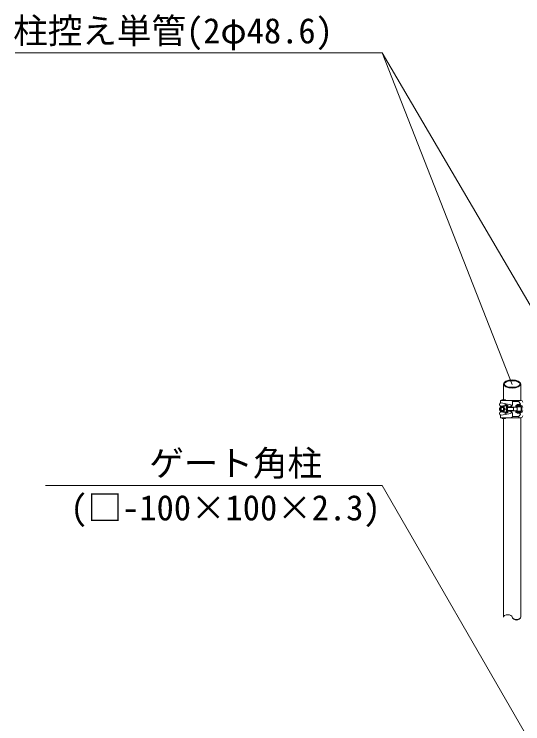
# Model space of a CAD drawing. Units: millimetres, scale not verified. Extents: x -48980 to -28855, y -14438 to 14438.
# Drawn here: x -46502 to -45090, y 6851 to 8820 of the extents above; entities that cross this region are included whole.
import ezdxf
from ezdxf.enums import TextEntityAlignment as Align

# ---------------------------------------------------------------- set-up
doc = ezdxf.new("R2010")
doc.units = ezdxf.units.MM
doc.header["$LTSCALE"] = 38
for name, color, linetype, lineweight in [('0-D_単管', 7, 'Continuous', 18), ('0-E_単管ｸﾗﾝﾌﾟ', 7, 'Continuous', 18), ('1-7_文字', 7, 'Continuous', 18)]:
    doc.layers.add(name, color=color, linetype=linetype, lineweight=lineweight)
doc.styles.add('ＭＳ ゴシック', font='')
doc.styles.get('ＭＳ ゴシック').set_extended_font_data('MS Gothic')

msp = doc.modelspace()

# ---------------------------------------------------------------- linework, layer by layer
at = {"layer": '0-D_単管'}
for p, q in [((-45143.82, 7750.5), (-45143.82, 7793.95)), ((-45095.22, 7793.95), (-45095.22, 7748.5)), ((-45095.22, 7700.5), (-45095.22, 7147.15)), ((-45143.82, 7147.15), (-45143.82, 7698.52))]:
    msp.add_line(p, q, dxfattribs=at)
msp.add_arc((-45107.38, 7151.6), 12.93, 200.078, 339.922, dxfattribs=at)
for centre, major_axis, ratio, start_param, end_param in [((-45119.53, 7793.95), (24.3, 0), 0.472425, 6.2831853, 12.5663706), ((-45119.22, 7793.95), (-22, 0), 0.417269, 3.1415927, 9.424778), ((-45131.68, 7147.15), (-12.15, 0), 0.525605, 3.1415927, 6.2831853), ((-45107.38, 7147.15), (12.15, 0), 0.525605, 3.1415927, 6.2831853)]:
    msp.add_ellipse(centre, major_axis=major_axis, ratio=ratio, start_param=start_param, end_param=end_param, dxfattribs=at)
at = {"layer": '0-E_単管ｸﾗﾝﾌﾟ'}
for p, q in [((-45146.7, 7750.5), (-45146.73, 7750.5)), ((-45146.73, 7748.57), (-45146.7, 7748.57)), ((-45138.67, 7750.5), (-45146.7, 7750.5)), ((-45100.72, 7745.3), (-45118.18, 7745.3)), ((-45118.18, 7737.02), (-45118.18, 7744.5)), ((-45095.8, 7739.6), (-45098.4, 7737.02)), ((-45145.72, 7732.5), (-45151.88, 7732.5)), ((-45151.67, 7729.5), (-45151.67, 7732.5)), ((-45143.8, 7728.8), (-45150.78, 7728.8)), ((-45143.8, 7720.2), (-45150.78, 7720.2)), ((-45138.8, 7735.52), (-45138.8, 7737.6)), ((-45130.1, 7734.5), (-45137.6, 7737.17)), ((-45116.33, 7728.8), (-45132.55, 7728.8)), ((-45116.33, 7720.2), (-45132.55, 7720.2)), ((-45121.47, 7734.55), (-45121.55, 7734.5)), ((-45103.9, 7730.52), (-45103.9, 7731.3)), ((-45097.9, 7730.52), (-45097.9, 7731.3)), ((-45093.92, 7720.5), (-45093.92, 7728.5)), ((-45092.9, 7719.5), (-45092.9, 7729.5)), ((-45145.72, 7716.5), (-45151.88, 7716.5)), ((-45146.7, 7700.5), (-45146.73, 7700.5)), ((-45138.8, 7711.43), (-45138.8, 7713.5)), ((-45130.1, 7714.5), (-45137.7, 7711.8)), ((-45121.47, 7714.48), (-45121.55, 7714.5)), ((-45118.27, 7709.77), (-45118.27, 7709.8)), ((-45118.18, 7704.53), (-45118.18, 7711.97)), ((-45100.72, 7703.73), (-45118.18, 7703.73)), ((-45095.93, 7718.5), (-45105.9, 7718.5)), ((-45097.4, 7713.02), (-45104.4, 7713.02)), ((-45103.9, 7717.7), (-45103.9, 7718.5)), ((-45101.25, 7700.5), (-45101.25, 7700.55)), ((-45095.8, 7709.4), (-45099.4, 7713.02)), ((-45097.9, 7717.7), (-45097.9, 7718.5)), ((-45146.73, 7698.6), (-45146.7, 7698.6)), ((-45138.67, 7698.52), (-45146.7, 7698.52))]:
    msp.add_line(p, q, dxfattribs=at)
for points in [[(-45123.07, 7736.5), (-45149.82, 7741.5), (-45151.88, 7741.5)], [(-45094.7, 7748.5), (-45151.67, 7748.5), (-45151.67, 7741.5)], [(-45118.25, 7744.5), (-45118.25, 7744.53), (-45118.25, 7744.55)], [(-45118.25, 7744.5), (-45118.25, 7744.48), (-45118.25, 7744.5)], [(-45089.78, 7743.5), (-45089.78, 7743.52), (-45089.78, 7743.55)], [(-45089.78, 7743.5), (-45089.78, 7743.48), (-45089.78, 7743.5)], [(-45154.7, 7737.05), (-45154.7, 7737.02), (-45154.7, 7737), (-45154.7, 7736.98), (-45154.7, 7737)], [(-45154.7, 7724.55), (-45154.7, 7724.52), (-45154.7, 7724.5), (-45154.7, 7724.48), (-45154.7, 7724.5)], [(-45144.65, 7729.5), (-45151.62, 7729.5), (-45151.8, 7729.47), (-45151.92, 7729.43), (-45152.08, 7729.35), (-45152.2, 7729.2), (-45152.35, 7729.02), (-45152.48, 7728.82), (-45152.6, 7728.6), (-45152.72, 7728.32), (-45152.82, 7728.05), (-45152.93, 7727.73), (-45153, 7727.38), (-45153.08, 7727), (-45153.15, 7726.62), (-45153.2, 7726.23), (-45153.25, 7725.8), (-45153.3, 7725.38), (-45153.33, 7724.95), (-45153.33, 7724.5), (-45153.33, 7724.07), (-45153.3, 7723.65), (-45153.25, 7723.23), (-45153.2, 7722.8), (-45153.15, 7722.4), (-45153.08, 7722), (-45153, 7721.62), (-45152.93, 7721.3), (-45152.82, 7720.98), (-45152.72, 7720.68), (-45152.6, 7720.42), (-45152.48, 7720.18), (-45152.35, 7719.97), (-45152.2, 7719.8), (-45152.08, 7719.67), (-45151.92, 7719.6), (-45151.8, 7719.52), (-45151.62, 7719.5), (-45151.47, 7719.52), (-45151.35, 7719.6)], [(-45151.95, 7728.38), (-45152.05, 7728.27), (-45152.15, 7728.12), (-45152.28, 7727.97), (-45152.35, 7727.78), (-45152.45, 7727.57), (-45152.5, 7727.33), (-45152.6, 7727.07), (-45152.65, 7726.8), (-45152.72, 7726.5), (-45152.78, 7726.2), (-45152.82, 7725.88), (-45152.85, 7725.55), (-45152.85, 7725.2), (-45152.88, 7724.85), (-45152.88, 7724.5), (-45152.88, 7724.15), (-45152.85, 7723.8), (-45152.85, 7723.47), (-45152.82, 7723.12), (-45152.78, 7722.83), (-45152.72, 7722.52), (-45152.65, 7722.2), (-45152.6, 7721.92), (-45152.5, 7721.68), (-45152.45, 7721.45), (-45152.35, 7721.25), (-45152.28, 7721.02), (-45152.15, 7720.88), (-45152.05, 7720.75), (-45151.95, 7720.65), (-45151.85, 7720.55), (-45151.75, 7720.53), (-45151.62, 7720.5)], [(-45151.62, 7720.5), (-45151.53, 7720.53), (-45151.43, 7720.55), (-45151.32, 7720.65), (-45151.22, 7720.75), (-45151.1, 7720.88), (-45151, 7721.02), (-45150.93, 7721.25), (-45150.82, 7721.45), (-45150.75, 7721.68), (-45150.68, 7721.92), (-45150.62, 7722.2), (-45150.55, 7722.52), (-45150.5, 7722.83), (-45150.45, 7723.12), (-45150.42, 7723.47), (-45150.42, 7723.8), (-45150.4, 7724.15), (-45150.4, 7724.5), (-45150.4, 7724.85), (-45150.42, 7725.2), (-45150.42, 7725.55), (-45150.45, 7725.88), (-45150.5, 7726.2), (-45150.55, 7726.5), (-45150.62, 7726.8), (-45150.68, 7727.07), (-45150.75, 7727.33), (-45150.82, 7727.57), (-45150.93, 7727.78), (-45151, 7727.97), (-45151.1, 7728.12), (-45151.22, 7728.27), (-45151.32, 7728.38), (-45151.43, 7728.45), (-45151.53, 7728.5), (-45151.62, 7728.5), (-45151.75, 7728.5), (-45151.85, 7728.45), (-45151.95, 7728.38)], [(-45151.62, 7716.5), (-45151.62, 7719.5), (-45144.65, 7719.5), (-45144.5, 7719.52), (-45144.35, 7719.6), (-45144.22, 7719.67), (-45144.1, 7719.8), (-45143.95, 7719.97), (-45143.82, 7720.18), (-45143.7, 7720.42), (-45143.57, 7720.68), (-45143.48, 7720.98), (-45143.38, 7721.3), (-45143.3, 7721.62), (-45143.22, 7722), (-45143.15, 7722.4), (-45143.1, 7722.8), (-45143.05, 7723.23), (-45143, 7723.65), (-45142.97, 7724.07), (-45142.97, 7724.5), (-45142.97, 7724.95), (-45143, 7725.38), (-45143.05, 7725.8), (-45143.1, 7726.23), (-45143.15, 7726.62), (-45143.22, 7727), (-45143.3, 7727.38), (-45143.38, 7727.73), (-45143.48, 7728.05), (-45143.57, 7728.32), (-45143.7, 7728.6), (-45143.82, 7728.82), (-45143.95, 7729.02), (-45144.1, 7729.2), (-45144.22, 7729.35), (-45144.35, 7729.43), (-45144.5, 7729.47), (-45144.65, 7729.5), (-45144.68, 7729.5)], [(-45151.35, 7719.6), (-45151.2, 7719.67), (-45151.07, 7719.8), (-45150.93, 7719.97), (-45150.8, 7720.18), (-45150.68, 7720.42), (-45150.55, 7720.68), (-45150.45, 7720.98), (-45150.35, 7721.3), (-45150.28, 7721.62), (-45150.17, 7722), (-45150.12, 7722.4), (-45150.05, 7722.8), (-45150.03, 7723.23), (-45149.97, 7723.65), (-45149.95, 7724.07), (-45149.95, 7724.5), (-45149.95, 7724.95), (-45149.97, 7725.38), (-45150.03, 7725.8), (-45150.05, 7726.23), (-45150.12, 7726.62), (-45150.17, 7727), (-45150.28, 7727.38), (-45150.35, 7727.73), (-45150.45, 7728.05), (-45150.55, 7728.32), (-45150.68, 7728.6), (-45150.8, 7728.82), (-45150.93, 7729.02), (-45151.07, 7729.2), (-45151.2, 7729.35), (-45151.35, 7729.43), (-45151.47, 7729.47), (-45151.62, 7729.5)], [(-45144.65, 7733), (-45144.95, 7732.95), (-45145.2, 7732.88), (-45145.47, 7732.73), (-45145.75, 7732.5), (-45146, 7732.2), (-45146.22, 7731.88), (-45146.48, 7731.45), (-45146.7, 7731), (-45146.9, 7730.52), (-45147.08, 7729.95), (-45147.2, 7729.5)], [(-45147.2, 7719.5), (-45147.05, 7718.92), (-45146.85, 7718.4), (-45146.65, 7717.9), (-45146.43, 7717.45), (-45146.18, 7717.05), (-45145.95, 7716.73), (-45145.67, 7716.48), (-45145.43, 7716.25), (-45145.15, 7716.12), (-45144.88, 7716.03), (-45144.65, 7716.03)], [(-45141.38, 7733), (-45141.58, 7732.27), (-45141.72, 7731.55), (-45141.9, 7730.85), (-45141.98, 7730.12), (-45142.02, 7729.43), (-45141.93, 7728.75), (-45141.75, 7728), (-45141.45, 7727.27), (-45141.05, 7726.58), (-45140.57, 7725.88), (-45140.08, 7725.18), (-45139.53, 7724.5), (-45133.03, 7724.5), (-45133.57, 7723.82), (-45134.08, 7723.12), (-45134.55, 7722.43), (-45134.95, 7721.73), (-45135.25, 7721), (-45135.45, 7720.25), (-45135.53, 7719.57), (-45135.47, 7718.9), (-45135.4, 7718.17), (-45135.25, 7717.45), (-45135.07, 7716.73), (-45134.85, 7716.03), (-45144.65, 7716.03), (-45144.38, 7716.03), (-45144.12, 7716.12), (-45143.85, 7716.3), (-45143.57, 7716.52), (-45143.32, 7716.8), (-45143.1, 7717.15), (-45142.88, 7717.53), (-45142.65, 7717.98), (-45142.43, 7718.5), (-45142.25, 7719.03), (-45142.07, 7719.62)], [(-45142.07, 7729.38), (-45142.25, 7729.95), (-45142.43, 7730.52), (-45142.65, 7731), (-45142.88, 7731.45), (-45143.1, 7731.88), (-45143.32, 7732.2), (-45143.57, 7732.5), (-45143.85, 7732.73), (-45144.12, 7732.88), (-45144.38, 7732.95), (-45144.65, 7733), (-45134.85, 7733), (-45134.6, 7732.55), (-45134.35, 7732.03), (-45134.1, 7731.45), (-45133.9, 7730.83), (-45133.7, 7730.15), (-45133.53, 7729.43), (-45133.38, 7728.68), (-45133.25, 7727.88), (-45133.15, 7727.05), (-45133.1, 7726.23), (-45133.05, 7725.4), (-45133.03, 7724.52), (-45133.05, 7723.7), (-45133.1, 7722.83), (-45133.15, 7722), (-45133.25, 7721.17), (-45133.38, 7720.4), (-45133.53, 7719.62), (-45133.7, 7718.92), (-45133.88, 7718.23), (-45134.1, 7717.6), (-45134.32, 7717.02), (-45134.57, 7716.5), (-45134.85, 7716.03), (-45135.12, 7715.65), (-45135.42, 7715.32), (-45135.7, 7715.05)], [(-45141.75, 7728), (-45141.93, 7728.75), (-45142.02, 7729.43)], [(-45142.02, 7719.57), (-45141.93, 7720.25), (-45141.82, 7720.9), (-45141.72, 7721.6), (-45141.62, 7722.3), (-45141.58, 7723.02), (-45141.53, 7723.77), (-45141.53, 7724.5), (-45141.53, 7725.25), (-45141.58, 7726), (-45141.62, 7726.7), (-45141.72, 7727.4), (-45141.82, 7728.07)], [(-45141.38, 7716.03), (-45141.58, 7716.73), (-45141.72, 7717.45), (-45141.9, 7718.17), (-45141.98, 7718.9), (-45142.02, 7719.57), (-45141.93, 7720.25), (-45141.75, 7721), (-45141.45, 7721.73), (-45141.05, 7722.43), (-45140.57, 7723.12), (-45140.08, 7723.82), (-45139.53, 7724.5)], [(-45136.67, 7734.3), (-45136.97, 7734.25), (-45137.3, 7734.15), (-45137.62, 7733.98), (-45137.9, 7733.7), (-45138.2, 7733.38), (-45138.47, 7733)], [(-45133.03, 7724.5), (-45133.57, 7725.18), (-45134.08, 7725.88), (-45134.55, 7726.58), (-45134.95, 7727.27), (-45135.25, 7728), (-45135.45, 7728.75), (-45135.53, 7729.43), (-45135.47, 7730.12), (-45135.4, 7730.85), (-45135.25, 7731.55), (-45135.07, 7732.27), (-45134.85, 7733), (-45135.15, 7733.4), (-45135.45, 7733.72), (-45135.72, 7733.98), (-45136.02, 7734.15), (-45136.38, 7734.28), (-45136.67, 7734.3), (-45135.67, 7734.3), (-45135.35, 7734.25), (-45135.03, 7734.15), (-45134.73, 7733.98), (-45134.43, 7733.72), (-45134.12, 7733.4), (-45133.85, 7732.97), (-45133.6, 7732.52), (-45133.35, 7732.03), (-45133.1, 7731.45), (-45132.88, 7730.8), (-45132.7, 7730.12), (-45132.53, 7729.4), (-45132.38, 7728.65), (-45132.25, 7727.88), (-45132.17, 7727.05), (-45132.07, 7726.23), (-45132.05, 7725.35), (-45132.05, 7724.5), (-45132.05, 7723.65), (-45132.07, 7722.8)], [(-45132.07, 7722.8), (-45132.17, 7721.97), (-45132.25, 7721.15), (-45132.38, 7720.38), (-45132.53, 7719.62), (-45132.7, 7718.9), (-45132.88, 7718.23), (-45133.1, 7717.57), (-45133.35, 7717), (-45133.6, 7716.5), (-45133.85, 7716.03), (-45134.12, 7715.62), (-45134.43, 7715.3), (-45134.73, 7715.05), (-45135.03, 7714.88), (-45135.35, 7714.75), (-45135.67, 7714.7), (-45136.67, 7714.7)], [(-45121.47, 7732.33), (-45122.55, 7731.93), (-45122.93, 7731.7), (-45123.2, 7731), (-45123.2, 7730.78), (-45132.72, 7730.78)], [(-45132.72, 7730.8), (-45132.72, 7730.78), (-45132.72, 7730.75), (-45132.72, 7730.72), (-45132.72, 7730.75)], [(-45132.55, 7719.5), (-45107.05, 7719.5), (-45106.92, 7719.52), (-45106.78, 7719.6), (-45106.62, 7719.67), (-45106.48, 7719.8), (-45106.35, 7719.97), (-45106.22, 7720.18), (-45106.1, 7720.42), (-45106, 7720.68), (-45105.88, 7720.98), (-45105.75, 7721.3), (-45105.67, 7721.62), (-45105.6, 7722), (-45105.53, 7722.4), (-45105.47, 7722.8), (-45105.42, 7723.23), (-45105.42, 7723.65), (-45105.4, 7724.07), (-45105.38, 7724.5), (-45105.4, 7724.95), (-45105.42, 7725.38), (-45105.42, 7725.8), (-45105.47, 7726.23), (-45105.53, 7726.62), (-45105.6, 7727), (-45105.67, 7727.38), (-45105.75, 7727.73), (-45105.88, 7728.05), (-45106, 7728.32), (-45106.1, 7728.6), (-45106.22, 7728.82), (-45106.35, 7729.02), (-45106.48, 7729.2), (-45106.62, 7729.35), (-45106.78, 7729.43), (-45106.92, 7729.47), (-45107.05, 7729.5), (-45132.55, 7729.5)], [(-45124.2, 7730.8), (-45124.2, 7730.78), (-45124.2, 7730.75), (-45124.2, 7730.72), (-45124.2, 7730.75)], [(-45117.18, 7719.5), (-45117.03, 7719.52), (-45116.9, 7719.6), (-45116.75, 7719.67), (-45116.6, 7719.8), (-45116.45, 7719.97), (-45116.33, 7720.18), (-45116.2, 7720.42), (-45116.1, 7720.68), (-45115.97, 7720.98), (-45115.88, 7721.3), (-45115.8, 7721.62), (-45115.72, 7722), (-45115.65, 7722.4), (-45115.6, 7722.8), (-45115.55, 7723.23), (-45115.53, 7723.65), (-45115.53, 7724.07), (-45115.5, 7724.5), (-45115.53, 7724.95), (-45115.53, 7725.38), (-45115.55, 7725.8), (-45115.6, 7726.23), (-45115.65, 7726.62), (-45115.72, 7727), (-45115.8, 7727.38), (-45115.88, 7727.73), (-45115.97, 7728.05), (-45116.1, 7728.32), (-45116.2, 7728.6), (-45116.33, 7728.82), (-45116.45, 7729.02), (-45116.6, 7729.2), (-45116.75, 7729.35), (-45116.9, 7729.43), (-45117.03, 7729.47), (-45117.18, 7729.5)], [(-45094.7, 7734.5), (-45108.9, 7734.5), (-45108.9, 7731.3), (-45094.7, 7731.3)], [(-45095.93, 7730.52), (-45105.9, 7730.52), (-45105.92, 7730.52), (-45105.95, 7730.52)], [(-45097.18, 7737.02), (-45104.65, 7737.02), (-45105.53, 7736.65), (-45105.9, 7735.75), (-45105.53, 7734.88), (-45104.65, 7734.5)], [(-45094, 7728.5), (-45094, 7728.53), (-45094, 7728.55)], [(-45093, 7729.55), (-45093, 7729.52), (-45093, 7729.5)], [(-45089.78, 7729.5), (-45089.78, 7729.52), (-45089.78, 7729.55)], [(-45089.78, 7729.5), (-45089.78, 7729.47), (-45089.78, 7729.5)], [(-45154.7, 7712.05), (-45154.7, 7712.02), (-45154.7, 7712), (-45154.7, 7711.97), (-45154.7, 7712)], [(-45123.07, 7712.53), (-45149.82, 7707.5), (-45151.88, 7707.5)], [(-45094.7, 7700.5), (-45151.67, 7700.5), (-45151.67, 7707.5)], [(-45138.88, 7713.5), (-45138.88, 7713.52), (-45138.88, 7713.55)], [(-45135.7, 7715.05), (-45136.02, 7714.88), (-45136.35, 7714.75), (-45136.65, 7714.7), (-45136.95, 7714.75), (-45137.3, 7714.85), (-45137.6, 7715.02), (-45137.88, 7715.3), (-45138.2, 7715.62), (-45138.47, 7716.03)], [(-45121.47, 7716.68), (-45122.55, 7717.05), (-45122.93, 7717.3), (-45123.2, 7718), (-45123.2, 7718.25), (-45132.72, 7718.25)], [(-45118.27, 7711.97), (-45118.27, 7712), (-45118.27, 7712.02)], [(-45118.27, 7711.97), (-45118.27, 7711.95), (-45118.27, 7711.97)], [(-45094.7, 7714.52), (-45108.9, 7714.52), (-45108.9, 7717.7), (-45094.7, 7717.7)], [(-45105.95, 7718.58), (-45105.92, 7718.58), (-45105.9, 7718.58)], [(-45104.45, 7713.1), (-45104.42, 7713.1), (-45104.4, 7713.1)]]:
    msp.add_lwpolyline(points, dxfattribs=at)
for points in [[(-45118.27, 7709.77), (-45118.27, 7709.75), (-45118.27, 7709.72), (-45118.27, 7709.75)], [(-45101.25, 7700.5), (-45101.25, 7700.48), (-45101.25, 7700.45), (-45101.25, 7700.43), (-45101.25, 7700.45), (-45101.25, 7700.48)]]:
    msp.add_lwpolyline(points, close=True, dxfattribs=at)
for centre, radius, start, end in [((-45149.72, 7737.02), 4.97, 115.606, 179.769), ((-45146.73, 7749.55), 0.95, 89.876, 270.124), ((-45138.72, 7749.55), 0.95, 272.926, 87.074), ((-45122.22, 7744.55), 3.95, 0.018, 89.348), ((-45123.22, 7739.28), 4.95, 290.249, 359.703), ((-45091.28, 7748.55), 9.95, 180.185, 243.12), ((-45094.75, 7743.55), 4.97, 359.957, 89.475), ((-45149.72, 7737.05), 4.97, 180.364, 244.66), ((-45150.22, 7724.55), 4.47, 124.858, 179.99), ((-45150.22, 7724.55), 4.45, 180.49, 235.682), ((-45141.82, 7735.55), 2.95, 303.777, 359.345), ((-45128.75, 7730.78), 3.98, 109.722, 180.026), ((-45120.25, 7730.78), 3.95, 109.418, 179.936), ((-45123.22, 7737.07), 4.95, 290.156, 359.552), ((-45105.95, 7728.57), 1.95, 90.006, 150.893), ((-45105.95, 7720.53), 1.95, 211.285, 270.035), ((-45097.2, 7735.8), 1.23, 271.644, 88.1), ((-45095.95, 7728.55), 1.95, 359.923, 88.63), ((-45095.95, 7720.55), 1.95, 271.341, 358.66), ((-45094.75, 7729.55), 4.95, 0.016, 89.542), ((-45094.75, 7719.55), 4.95, 270.428, 359.572), ((-45094.75, 7729.55), 1.75, 359.977, 88.405), ((-45094.75, 7719.55), 1.75, 271.651, 359.074), ((-45149.75, 7712.05), 4.95, 115.472, 179.967), ((-45149.75, 7712.05), 4.95, 180.472, 244.843), ((-45146.73, 7699.55), 0.95, 89.876, 270.124), ((-45141.82, 7713.55), 2.98, 0.036, 55.322), ((-45138.75, 7699.55), 0.95, 273.107, 87.115), ((-45128.77, 7718.3), 3.95, 180.643, 250.879), ((-45120.25, 7718.3), 3.95, 180.628, 250.973), ((-45122.22, 7704.55), 3.95, 270.656, 359.503), ((-45123.22, 7709.8), 4.95, 0.003, 69.52), ((-45123.22, 7712.02), 4.95, 359.85, 69.366), ((-45104.45, 7714.55), 1.45, 181.651, 270.086), ((-45091.3, 7700.55), 9.95, 117.011, 180.002), ((-45097.45, 7714.55), 1.45, 271.454, 358.546), ((-45094.72, 7705.55), 4.95, 270.428, 359.572)]:
    msp.add_arc(centre, radius, start, end, dxfattribs=at)
at = {"layer": '1-7_文字'}
for p, q in [((-46500.03, 8712.5), (-45480.55, 8712.5)), ((-45480.2, 8712.5), (-45480.55, 8712.5)), ((-44941.18, 7793.95), (-45480.2, 8712.5)), ((-45119.22, 7793), (-45480.2, 8712.5)), ((-46415.22, 7512.5), (-45480.55, 7512.5)), ((-45480.2, 7512.5), (-45480.55, 7512.5)), ((-45038.8, 6747.95), (-45480.2, 7512.5))]:
    msp.add_line(p, q, dxfattribs=at)

# ---------------------------------------------------------------- texts
at = {"layer": '1-7_文字', "style": 'ＭＳ ゴシック'}
for s, p in [('柱控え単管(2φ48.6)\u3000\u3000', (-46505.15, 8717.9)), ('\u3000\u3000\u3000ゲート角柱\u3000\u3000\u3000\u3000', (-46415.22, 7517.9)), ('(□-100×100×2.3)', (-46346.55, 7394.43))]:
    msp.add_text(s, height=70.38, dxfattribs=at).set_placement(p, align=Align.BOTTOM_LEFT)

doc.saveas('drawing.dxf')
